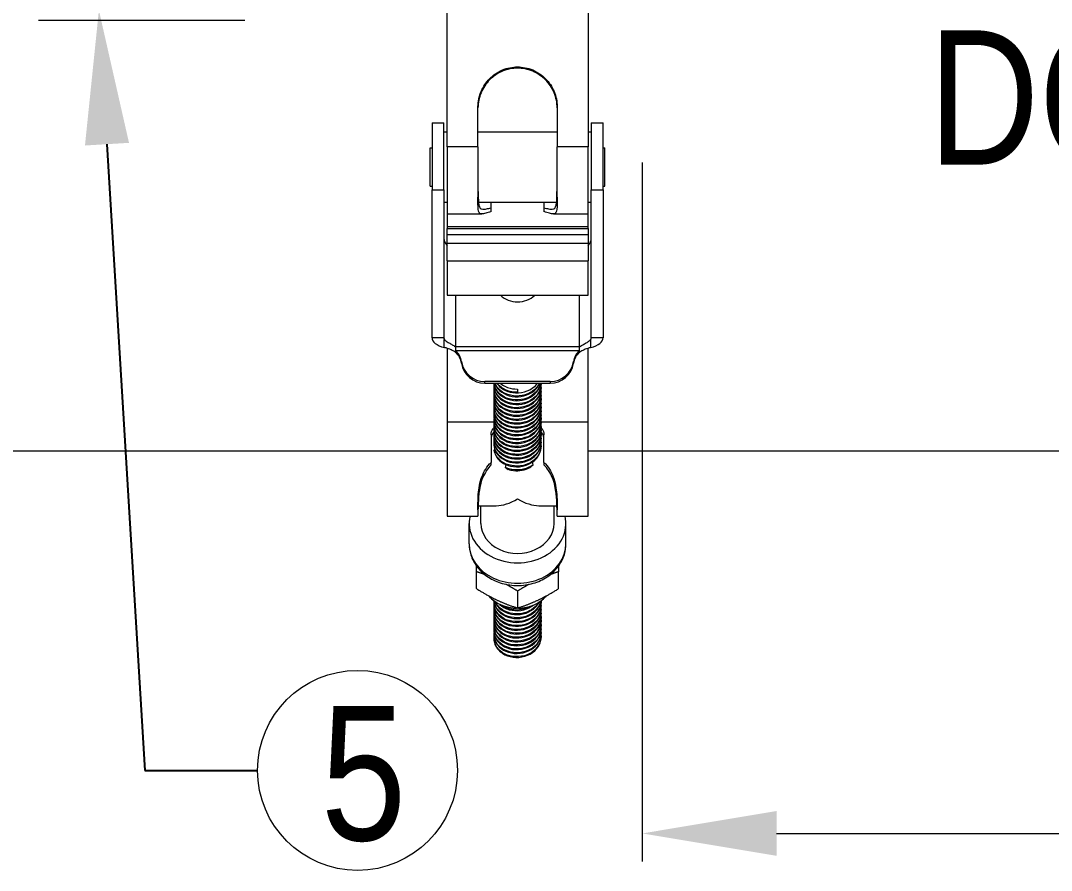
# Model space of a CAD drawing. Extents: x 0 to 216, y -4 to 280.
# Drawn here: x 65.33 to 83.61, y 125.72 to 140.78 of the extents above; entities that cross this region are included whole.
import ezdxf
from ezdxf import colors
from ezdxf.entities.mleader import LeaderData, LeaderLine
from ezdxf.math import Vec2, Vec3

# ---------------------------------------------------------------- set-up
doc = ezdxf.new("R2010")
doc.units = 0
doc.header["$LTSCALE"] = 10
doc.header["$MEASUREMENT"] = 0
for name, color, linetype, lineweight in [('CADdetails-1-ANNO', 41, 'CONTINUOUS', 5), ('CADdetails-3-FINE', 11, 'CONTINUOUS', 5), ('CADdetails-5-MEDIUM', 4, 'CONTINUOUS', 18)]:
    doc.layers.add(name, color=color, linetype=linetype, lineweight=lineweight)
doc.styles.add('CADdetails-DIMENSIONS', font='ARIALN.TTF', dxfattribs={"height": 2.38})
doc.styles.add('CADdetails-NOTES', font='ARIALN.TTF', dxfattribs={"height": 2.38})

msp = doc.modelspace()

# ---------------------------------------------------------------- linework, layer by layer
at = {"layer": 'CADdetails-1-ANNO'}
for p, q in [((76.356, 138.27), (76.356, 125.875)), ((78.736, 126.375), (90.144, 126.375))]:
    msp.add_line(p, q, dxfattribs=at)
msp.add_circle((71.305, 127.493), 1.773, dxfattribs=at)
msp.add_solid([(78.736, 126.772), (78.736, 125.978), (76.356, 126.375)], dxfattribs=at)
at = {"layer": 'CADdetails-3-FINE'}
for p, q in [((72.893, 138.548), (72.893, 141.115)), ((75.393, 141.115), (75.393, 138.548)), ((69.307, 140.784), (65.645, 140.784)), ((73.441, 138.548), (73.441, 139.262)), ((74.844, 139.262), (74.844, 138.548)), ((72.626, 138.97), (72.626, 137.787)), ((72.626, 138.97), (72.834, 138.97)), ((72.834, 137.787), (72.834, 138.97)), ((75.451, 138.97), (75.451, 137.787)), ((75.451, 138.97), (75.659, 138.97)), ((75.659, 137.787), (75.659, 138.97)), ((72.834, 138.815), (72.893, 138.815)), ((73.441, 138.815), (74.844, 138.815)), ((75.393, 138.815), (75.451, 138.815)), ((72.593, 137.85), (72.593, 138.53)), ((72.593, 138.53), (72.626, 138.53)), ((73.441, 138.548), (72.893, 138.548)), ((72.893, 138.548), (72.893, 137.357)), ((73.441, 138.548), (73.441, 137.654)), ((75.393, 138.548), (74.844, 138.548)), ((74.844, 137.654), (74.844, 138.548)), ((75.393, 137.357), (75.393, 138.548)), ((75.659, 138.53), (75.693, 138.53)), ((75.693, 137.85), (75.693, 138.53)), ((72.593, 137.85), (72.626, 137.85)), ((75.659, 137.85), (75.693, 137.85)), ((72.626, 137.787), (72.834, 137.787)), ((72.626, 135.162), (72.626, 137.787)), ((72.834, 137.787), (72.834, 135.162)), ((73.441, 137.754), (73.446, 137.754)), ((74.839, 137.754), (74.844, 137.754)), ((75.451, 137.787), (75.659, 137.787)), ((75.451, 135.162), (75.451, 137.787)), ((75.659, 137.787), (75.659, 135.162)), ((72.834, 137.565), (72.893, 137.565)), ((73.45, 137.565), (74.835, 137.565)), ((73.674, 137.467), (73.674, 137.565)), ((74.611, 137.565), (74.611, 137.467)), ((75.393, 137.565), (75.451, 137.565)), ((72.893, 137.357), (72.893, 137.132)), ((72.893, 137.357), (73.507, 137.357)), ((73.674, 137.398), (73.674, 137.467)), ((74.611, 137.467), (74.611, 137.398)), ((74.778, 137.357), (75.393, 137.357)), ((75.393, 137.132), (75.393, 137.357)), ((72.893, 137.132), (72.893, 137.097)), ((72.893, 137.132), (75.393, 137.132)), ((75.393, 137.097), (75.393, 137.132)), ((72.893, 136.993), (72.893, 137.097)), ((72.893, 137.097), (75.393, 137.097)), ((72.893, 136.837), (72.893, 136.993)), ((72.893, 136.993), (75.393, 136.993)), ((75.393, 137.097), (75.393, 136.993)), ((75.393, 136.993), (75.393, 136.837)), ((72.893, 136.527), (72.893, 136.837)), ((72.893, 136.837), (75.393, 136.837)), ((75.393, 136.837), (75.393, 136.527)), ((72.893, 136.527), (72.893, 135.915)), ((72.893, 136.527), (75.393, 136.527)), ((75.393, 135.915), (75.393, 136.527)), ((72.893, 135.915), (75.393, 135.915)), ((73.043, 135.915), (73.043, 135.001)), ((75.243, 135.001), (75.243, 135.915)), ((72.834, 135.162), (72.626, 135.162)), ((72.844, 134.989), (72.844, 135.132)), ((75.441, 134.989), (75.441, 135.132)), ((75.659, 135.162), (75.451, 135.162)), ((72.893, 134.975), (72.893, 133.669)), ((75.243, 135.001), (73.043, 135.001)), ((73.043, 135.001), (73.043, 134.902)), ((75.241, 134.931), (73.044, 134.931)), ((73.044, 134.931), (73.044, 134.901)), ((75.241, 134.901), (75.241, 134.931)), ((75.243, 134.902), (75.243, 135.001)), ((75.393, 133.669), (75.393, 134.975)), ((73.151, 134.74), (73.151, 134.71)), ((75.134, 134.71), (75.134, 134.74)), ((73.564, 134.356), (73.564, 134.386)), ((74.722, 134.386), (73.564, 134.386)), ((74.722, 134.386), (74.722, 134.356)), ((73.564, 134.356), (74.722, 134.356)), ((73.726, 134.312), (73.726, 134.3)), ((73.726, 134.243), (73.726, 134.231)), ((74.143, 134.253), (74.143, 134.197)), ((74.559, 134.347), (74.559, 134.334)), ((74.559, 134.278), (74.559, 134.265)), ((74.559, 134.209), (74.559, 134.196)), ((73.726, 134.175), (73.726, 134.162)), ((73.726, 134.106), (73.726, 134.093)), ((73.726, 134.037), (73.726, 134.024)), ((74.559, 134.14), (74.559, 134.127)), ((74.559, 134.071), (74.559, 134.058)), ((74.559, 134.002), (74.559, 133.989)), ((73.726, 133.968), (73.726, 133.955)), ((73.726, 133.899), (73.726, 133.886)), ((73.726, 133.83), (73.726, 133.817)), ((74.559, 133.933), (74.559, 133.92)), ((74.559, 133.864), (74.559, 133.851)), ((72.893, 133.669), (72.893, 132.002)), ((72.893, 133.669), (73.726, 133.669)), ((73.726, 133.761), (73.726, 133.748)), ((73.726, 133.692), (73.726, 133.679)), ((74.559, 133.795), (74.559, 133.782)), ((74.559, 133.726), (74.559, 133.714)), ((74.559, 133.669), (75.393, 133.669)), ((74.559, 133.657), (74.559, 133.645)), ((75.393, 132.002), (75.393, 133.669)), ((73.718, 133.485), (73.726, 133.485)), ((73.726, 133.623), (73.726, 133.61)), ((73.726, 133.554), (73.726, 133.541)), ((73.726, 133.485), (73.726, 133.472)), ((74.559, 133.588), (74.559, 133.576)), ((74.559, 133.519), (74.559, 133.507)), ((74.559, 133.485), (74.568, 133.485)), ((74.559, 133.45), (74.559, 133.438)), ((73.674, 133.442), (73.674, 132.953)), ((73.726, 133.416), (73.726, 133.403)), ((73.726, 133.347), (73.726, 133.334)), ((73.726, 133.278), (73.726, 133.265)), ((74.559, 133.382), (74.559, 133.369)), ((74.559, 133.313), (74.559, 133.3)), ((74.611, 132.953), (74.611, 133.442)), ((74.559, 133.244), (74.559, 133.231)), ((73.674, 132.907), (73.674, 132.953)), ((74.611, 132.953), (74.611, 132.907)), ((73.446, 132.185), (73.766, 132.185)), ((73.493, 131.87), (73.493, 132.185)), ((74.519, 132.185), (74.84, 132.185)), ((74.793, 131.87), (74.793, 132.185)), ((72.893, 132.002), (73.441, 132.002)), ((73.441, 132.114), (73.441, 132.002)), ((74.844, 132.002), (74.844, 132.114)), ((74.844, 132.002), (75.393, 132.002)), ((73.284, 131.508), (73.284, 131.87)), ((75.001, 131.508), (75.001, 131.87)), ((73.414, 130.714), (73.414, 131.014)), ((74.871, 130.714), (74.871, 131.014)), ((74.143, 130.671), (74.143, 130.371)), ((73.726, 130.451), (73.726, 130.438)), ((73.726, 130.382), (73.726, 130.369)), ((74.126, 130.366), (74.126, 130.376)), ((74.126, 130.36), (74.126, 130.366)), ((74.159, 130.376), (74.159, 130.366)), ((74.159, 130.366), (74.159, 130.36)), ((74.559, 130.485), (74.559, 130.473)), ((74.559, 130.416), (74.559, 130.404)), ((74.559, 130.347), (74.559, 130.335)), ((73.726, 130.313), (73.726, 130.3)), ((73.726, 130.244), (73.726, 130.231)), ((73.726, 130.175), (73.726, 130.162)), ((74.559, 130.278), (74.559, 130.266)), ((74.559, 130.21), (74.559, 130.197)), ((73.726, 130.106), (73.726, 130.093)), ((73.726, 130.037), (73.726, 130.024)), ((74.559, 130.141), (74.559, 130.128)), ((74.559, 130.072), (74.559, 130.059)), ((74.559, 130.003), (74.559, 129.99)), ((73.726, 129.968), (73.726, 129.955)), ((73.726, 129.899), (73.726, 129.886)), ((73.726, 129.83), (73.726, 129.826)), ((74.559, 129.934), (74.559, 129.921)), ((74.559, 129.865), (74.559, 129.852))]:
    msp.add_line(p, q, dxfattribs=at)
for centre, major_axis, ratio, start_param, end_param in [((74.143, 137.653), (0, -0.827), 0.848049, 4.590081, 4.711315), ((74.143, 137.653), (0, -0.827), 0.848049, 1.57187, 1.693104), ((74.143, 137.654), (0.702, 0), 0.451237, 3.141593, 3.142667), ((74.143, 137.654), (0.702, 0), 0.451237, 6.282111, 6.283185), ((73.043, 136.93), (-0.208, 0), 0.905755, 0, 0.766994), ((75.243, 136.93), (-0.208, 0), 0.905755, 2.374599, 3.141593), ((74.143, 136.168), (-0.417, 0), 0.888542, 0.75292, 2.388672), ((73.043, 135.162), (-0.417, 0), 0.47219, 0, 1.074696), ((73.043, 135.162), (-0.208, 0), 0.47219, 0, 0.311092), ((75.243, 135.162), (0.208, 0), 0.47219, 5.972094, 6.283185), ((75.243, 135.162), (0.417, 0), 0.47219, 5.20849, 6.283185), ((72.844, 134.696), (0.31, 0), 0.989835, 0.142686, 0.870732), ((75.441, 134.696), (-0.31, 0), 0.989835, 5.412454, 6.1405), ((72.844, 134.666), (0.31, 0), 0.989835, 0.142686, 0.870732), ((73.564, 134.798), (-0.417, 0), 0.989835, 0.142686, 1.570796), ((74.722, 134.798), (0.417, 0), 0.989835, 4.712389, 6.1405), ((75.441, 134.666), (-0.31, 0), 0.989835, 5.412454, 6.1405), ((73.564, 134.769), (-0.417, 0), 0.989835, 0.142686, 1.570796), ((74.722, 134.769), (0.417, 0), 0.989835, 4.712389, 6.1405), ((74.143, 132.835), (-0.578, -0.578), 0.516176, 0.476505, 1.094292), ((74.143, 132.835), (0.578, -0.578), 0.516176, 5.188894, 5.806681), ((74.143, 131.87), (-0.858, 0), 0.815162, 6.093311, 9.614652), ((74.143, 132.114), (-0.702, 0), 0.515922, 6.160877, 6.282111), ((74.143, 132.114), (-0.702, 0), 0.515922, 3.142667, 3.263901), ((74.143, 131.87), (-0.65, 0), 0.815162, 0, 3.141593), ((74.143, 131.508), (-0.858, 0), 0.815162, 0, 3.141593), ((74.143, 130.864), (-0.611, 0), 0.815162, 0.600049, 1.543495), ((74.143, 130.864), (-0.611, 0), 0.815162, 1.598098, 2.541544), ((74.143, 129.826), (-0.417, 0), 0.815162, 0, 0.741416)]:
    msp.add_ellipse(centre, major_axis=major_axis, ratio=ratio, start_param=start_param, end_param=end_param, dxfattribs=at)
for points, knots in [([(73.441, 139.262), (73.441, 139.348), (73.459, 139.441), (73.531, 139.612), (73.585, 139.691), (73.709, 139.817), (73.788, 139.872), (73.96, 139.945), (74.054, 139.963), (74.143, 139.963), (74.231, 139.963), (74.325, 139.945), (74.498, 139.872), (74.577, 139.817), (74.701, 139.691), (74.755, 139.612), (74.827, 139.441), (74.844, 139.348), (74.844, 139.262)], [2.42315, 2.42315, 2.42315, 2.42315, 2.625662, 2.625662, 2.828174, 2.828174, 3.030199, 3.030199, 3.232224, 3.232224, 3.232224, 3.434249, 3.434249, 3.636273, 3.636273, 3.838785, 3.838785, 4.041298, 4.041298, 4.041298, 4.041298]), ([(74.844, 139.24), (74.844, 139.326), (74.827, 139.419), (74.755, 139.591), (74.701, 139.67), (74.577, 139.795), (74.498, 139.85), (74.325, 139.923), (74.231, 139.941), (74.143, 139.941), (74.054, 139.941), (73.96, 139.923), (73.788, 139.85), (73.709, 139.795), (73.585, 139.67), (73.531, 139.591), (73.459, 139.419), (73.441, 139.326), (73.441, 139.24)], [-0.808914, -0.808914, -0.808914, -0.808914, -0.606453, -0.606453, -0.403991, -0.403991, -0.201996, -0.201996, 0, 0, 0, 0.201996, 0.201996, 0.403991, 0.403991, 0.606453, 0.606453, 0.808914, 0.808914, 0.808914, 0.808914]), ([(73.446, 137.754), (73.446, 137.738), (73.446, 137.723), (73.446, 137.628), (73.448, 137.559), (73.467, 137.466), (73.487, 137.443), (73.543, 137.439), (73.565, 137.441), (73.616, 137.452), (73.645, 137.459), (73.674, 137.467)], [-2.1409178, -2.1409178, -2.1409178, -2.1409178, -2.096854, -2.096854, -1.8598421, -1.8598421, -1.6228302, -1.6228302, -1.5211002, -1.5211002, -1.4270191, -1.4270191, -1.4270191, -1.4270191]), ([(74.611, 137.467), (74.641, 137.459), (74.67, 137.452), (74.721, 137.441), (74.743, 137.439), (74.799, 137.443), (74.818, 137.466), (74.838, 137.559), (74.84, 137.628), (74.84, 137.708), (74.84, 137.723), (74.839, 137.738), (74.839, 137.754)], [-0.669835, -0.669835, -0.669835, -0.669835, -0.5757538, -0.5757538, -0.4740238, -0.4740238, -0.2370119, -0.2370119, 0, 0, 0, 0.0440638, 0.0440638, 0.0440638, 0.0440638]), ([(73.674, 137.398), (73.665, 137.395), (73.656, 137.392), (73.615, 137.38), (73.584, 137.37), (73.533, 137.358), (73.513, 137.356), (73.464, 137.36), (73.45, 137.387), (73.44, 137.49), (73.441, 137.567), (73.441, 137.654)], [-0.7702049, -0.7702049, -0.7702049, -0.7702049, -0.7400241, -0.7400241, -0.6310633, -0.6310633, -0.5221024, -0.5221024, -0.2610512, -0.2610512, 0, 0, 0, 0]), ([(74.844, 137.654), (74.844, 137.567), (74.846, 137.49), (74.835, 137.387), (74.822, 137.36), (74.772, 137.356), (74.753, 137.358), (74.702, 137.37), (74.671, 137.38), (74.63, 137.392), (74.621, 137.395), (74.611, 137.398)], [-2.2971873, -2.2971873, -2.2971873, -2.2971873, -2.0361361, -2.0361361, -1.7750849, -1.7750849, -1.6661241, -1.6661241, -1.5571632, -1.5571632, -1.5269824, -1.5269824, -1.5269824, -1.5269824]), ([(72.844, 135.132), (72.846, 135.129), (72.848, 135.127), (72.862, 135.112), (72.878, 135.1), (72.913, 135.078), (72.936, 135.066), (72.973, 135.045), (72.992, 135.034), (73.022, 135.015), (73.033, 135.008), (73.043, 135.001)], [0.0476599, 0.0476599, 0.0476599, 0.0476599, 0.0607163, 0.0607163, 0.1214326, 0.1214326, 0.1745307, 0.1745307, 0.2205418, 0.2205418, 0.2492955, 0.2492955, 0.2492955, 0.2492955]), ([(75.243, 135.001), (75.253, 135.008), (75.264, 135.015), (75.293, 135.034), (75.313, 135.045), (75.35, 135.066), (75.372, 135.078), (75.408, 135.1), (75.424, 135.112), (75.437, 135.127), (75.439, 135.129), (75.441, 135.132)], [0.6533186, 0.6533186, 0.6533186, 0.6533186, 0.6820722, 0.6820722, 0.7280834, 0.7280834, 0.7811815, 0.7811815, 0.8418978, 0.8418978, 0.8549542, 0.8549542, 0.8549542, 0.8549542]), ([(73.043, 134.902), (73.042, 134.903), (73.041, 134.903), (73.017, 134.921), (72.99, 134.936), (72.936, 134.961), (72.905, 134.972), (72.865, 134.984), (72.855, 134.987), (72.844, 134.989)], [0.8994188, 0.8994188, 0.8994188, 0.8994188, 0.9015401, 0.9015401, 0.9671188, 0.9671188, 1.0365069, 1.0365069, 1.0613223, 1.0613223, 1.0613223, 1.0613223]), ([(75.441, 134.989), (75.431, 134.987), (75.421, 134.984), (75.38, 134.972), (75.35, 134.961), (75.296, 134.936), (75.269, 134.921), (75.244, 134.903), (75.244, 134.903), (75.243, 134.902)], [0.3430627, 0.3430627, 0.3430627, 0.3430627, 0.3678781, 0.3678781, 0.4372662, 0.4372662, 0.502845, 0.502845, 0.5049663, 0.5049663, 0.5049663, 0.5049663]), ([(74.557, 134.237), (74.564, 134.165), (74.544, 134.091), (74.5, 134.028), (74.428, 133.926), (74.291, 133.858), (74.15, 133.852), (74.01, 133.847), (73.87, 133.903), (73.794, 133.996), (73.743, 134.056), (73.721, 134.13), (73.729, 134.203)], [-410.058013, -410.058013, -410.058013, -410.058013, -409.436436, -409.436436, -409.436436, -408.424815, -408.424815, -408.424815, -407.413273, -407.413273, -407.413273, -406.750704, -406.750704, -406.750704, -406.750704]), ([(74.558, 134.306), (74.566, 134.209), (74.526, 134.109), (74.447, 134.037), (74.351, 133.95), (74.2, 133.907), (74.062, 133.925), (73.924, 133.944), (73.804, 134.023), (73.754, 134.126), (73.731, 134.172), (73.723, 134.222), (73.729, 134.271)], [-416.341198, -416.341198, -416.341198, -416.341198, -415.507838, -415.507838, -415.507838, -414.495737, -414.495737, -414.495737, -413.483717, -413.483717, -413.483717, -413.033889, -413.033889, -413.033889, -413.033889]), ([(74.559, 134.356), (74.563, 134.241), (74.494, 134.125), (74.381, 134.058), (74.266, 133.988), (74.108, 133.972), (73.979, 134.013), (73.85, 134.054), (73.753, 134.152), (73.731, 134.262), (73.726, 134.288), (73.725, 134.314), (73.728, 134.34)], [-422.570809, -422.570809, -422.570809, -422.570809, -421.582144, -421.582144, -421.582144, -420.569556, -420.569556, -420.569556, -419.55705, -419.55705, -419.55705, -419.317074, -419.317074, -419.317074, -419.317074]), ([(73.726, 134.3), (73.726, 134.191), (73.8, 134.084), (73.915, 134.026), (74.033, 133.967), (74.191, 133.962), (74.319, 134.014), (74.446, 134.066), (74.539, 134.173), (74.556, 134.291), (74.558, 134.305), (74.559, 134.32), (74.559, 134.334)], [413.119434, 413.119434, 413.119434, 413.119434, 414.113111, 414.113111, 414.113111, 415.125727, 415.125727, 415.125727, 416.137059, 416.137059, 416.137059, 416.261027, 416.261027, 416.261027, 416.261027]), ([(73.726, 134.231), (73.726, 134.215), (73.728, 134.199), (73.731, 134.183), (73.751, 134.072), (73.849, 133.972), (73.981, 133.931), (74.111, 133.889), (74.27, 133.908), (74.386, 133.979), (74.493, 134.045), (74.559, 134.154), (74.559, 134.265)], [406.836249, 406.836249, 406.836249, 406.836249, 406.980875, 406.980875, 406.980875, 408.007191, 408.007191, 408.007191, 409.02874, 409.02874, 409.02874, 409.977841, 409.977841, 409.977841, 409.977841]), ([(73.727, 134.356), (73.732, 134.277), (73.773, 134.198), (73.843, 134.141), (73.94, 134.063), (74.09, 134.029), (74.227, 134.055), (74.364, 134.082), (74.483, 134.168), (74.532, 134.278), (74.544, 134.304), (74.551, 134.33), (74.555, 134.356)], [419.440233, 419.440233, 419.440233, 419.440233, 420.170665, 420.170665, 420.170665, 421.176409, 421.176409, 421.176409, 422.181199, 422.181199, 422.181199, 422.41024, 422.41024, 422.41024, 422.41024]), ([(73.727, 134.162), (73.727, 134.118), (73.737, 134.074), (73.759, 134.034), (73.813, 133.933), (73.936, 133.857), (74.074, 133.842), (74.212, 133.827), (74.36, 133.873), (74.453, 133.961), (74.521, 134.026), (74.558, 134.111), (74.559, 134.196)], [400.553063, 400.553063, 400.553063, 400.553063, 400.952962, 400.952962, 400.952962, 401.958495, 401.958495, 401.958495, 402.963551, 402.963551, 402.963551, 403.694656, 403.694656, 403.694656, 403.694656]), ([(74.553, 134.356), (74.53, 134.241), (74.434, 134.138), (74.306, 134.091), (74.177, 134.042), (74.019, 134.052), (73.904, 134.114), (73.803, 134.168), (73.738, 134.26), (73.728, 134.356)], [-428.65652, -428.65652, -428.65652, -428.65652, -427.659403, -427.659403, -427.659403, -426.646319, -426.646319, -426.646319, -425.762412, -425.762412, -425.762412, -425.762412]), ([(73.74, 134.356), (73.751, 134.322), (73.769, 134.288), (73.794, 134.259), (73.871, 134.166), (74.011, 134.109), (74.151, 134.115), (74.292, 134.122), (74.429, 134.19), (74.501, 134.292), (74.515, 134.312), (74.527, 134.334), (74.536, 134.356)], [425.935895, 425.935895, 425.935895, 425.935895, 426.262904, 426.262904, 426.262904, 427.277401, 427.277401, 427.277401, 428.289226, 428.289226, 428.289226, 428.491038, 428.491038, 428.491038, 428.491038]), ([(74.531, 134.356), (74.48, 134.248), (74.361, 134.163), (74.226, 134.137), (74.088, 134.11), (73.937, 134.146), (73.84, 134.225), (73.795, 134.262), (73.763, 134.308), (73.745, 134.356)], [-434.735375, -434.735375, -434.735375, -434.735375, -433.739662, -433.739662, -433.739662, -432.726075, -432.726075, -432.726075, -432.259526, -432.259526, -432.259526, -432.259526]), ([(73.773, 134.356), (73.83, 134.271), (73.937, 134.206), (74.057, 134.189), (74.195, 134.169), (74.346, 134.211), (74.444, 134.297), (74.464, 134.315), (74.482, 134.335), (74.497, 134.356)], [432.444505, 432.444505, 432.444505, 432.444505, 433.333003, 433.333003, 433.333003, 434.345945, 434.345945, 434.345945, 434.556641, 434.556641, 434.556641, 434.556641]), ([(74.143, 134.197), (74.002, 134.193), (73.864, 134.252), (73.789, 134.346), (73.786, 134.349), (73.784, 134.353), (73.781, 134.356)], [-439.822972, -439.822972, -439.822972, -439.822972, -438.808873, -438.808873, -438.808873, -438.772201, -438.772201, -438.772201, -438.772201]), ([(73.834, 134.357), (73.871, 134.324), (73.917, 134.298), (73.967, 134.28), (74.022, 134.261), (74.082, 134.251), (74.143, 134.253)], [438.9852243, 438.9852243, 438.9852243, 438.9852243, 439.3885531, 439.3885531, 439.3885531, 439.8229715, 439.8229715, 439.8229715, 439.8229715]), ([(74.557, 134.168), (74.562, 134.121), (74.556, 134.073), (74.537, 134.027), (74.492, 133.915), (74.376, 133.825), (74.239, 133.795), (74.102, 133.765), (73.95, 133.796), (73.85, 133.872), (73.763, 133.939), (73.718, 134.038), (73.728, 134.134)], [-403.774828, -403.774828, -403.774828, -403.774828, -403.367892, -403.367892, -403.367892, -402.356742, -402.356742, -402.356742, -401.34567, -401.34567, -401.34567, -400.467518, -400.467518, -400.467518, -400.467518]), ([(74.558, 134.03), (74.569, 133.916), (74.509, 133.799), (74.402, 133.726), (74.292, 133.652), (74.137, 133.627), (74.004, 133.661), (73.872, 133.695), (73.767, 133.787), (73.736, 133.895), (73.727, 133.928), (73.725, 133.962), (73.728, 133.996)], [-391.208457, -391.208457, -391.208457, -391.208457, -390.228953, -390.228953, -390.228953, -389.218798, -389.218798, -389.218798, -388.208718, -388.208718, -388.208718, -387.901148, -387.901148, -387.901148, -387.901148]), ([(74.558, 134.099), (74.56, 134.077), (74.56, 134.055), (74.557, 134.033), (74.542, 133.915), (74.451, 133.807), (74.324, 133.753), (74.198, 133.7), (74.041, 133.703), (73.922, 133.76), (73.803, 133.817), (73.726, 133.926), (73.726, 134.036), (73.726, 134.046), (73.727, 134.055), (73.728, 134.065)], [-397.491643, -397.491643, -397.491643, -397.491643, -397.302157, -397.302157, -397.302157, -396.291471, -396.291471, -396.291471, -395.280861, -395.280861, -395.280861, -394.270328, -394.270328, -394.270328, -394.184333, -394.184333, -394.184333, -394.184333]), ([(73.726, 134.024), (73.727, 133.93), (73.78, 133.837), (73.87, 133.776), (73.977, 133.705), (74.131, 133.682), (74.266, 133.72), (74.4, 133.757), (74.509, 133.854), (74.546, 133.968), (74.555, 133.998), (74.559, 134.028), (74.559, 134.058)], [387.986693, 387.986693, 387.986693, 387.986693, 388.844332, 388.844332, 388.844332, 389.856663, 389.856663, 389.856663, 390.868353, 390.868353, 390.868353, 391.128285, 391.128285, 391.128285, 391.128285]), ([(73.727, 134.093), (73.728, 134.023), (73.755, 133.953), (73.808, 133.897), (73.892, 133.809), (74.035, 133.76), (74.175, 133.772), (74.314, 133.785), (74.446, 133.859), (74.511, 133.963), (74.543, 134.014), (74.558, 134.071), (74.558, 134.127)], [394.269878, 394.269878, 394.269878, 394.269878, 394.908963, 394.908963, 394.908963, 395.917649, 395.917649, 395.917649, 396.925775, 396.925775, 396.925775, 397.411471, 397.411471, 397.411471, 397.411471]), ([(74.557, 133.823), (74.561, 133.788), (74.559, 133.753), (74.549, 133.718), (74.519, 133.603), (74.414, 133.503), (74.282, 133.462), (74.15, 133.42), (73.995, 133.437), (73.885, 133.504), (73.777, 133.57), (73.716, 133.681), (73.728, 133.789)], [-372.358901, -372.358901, -372.358901, -372.358901, -372.057455, -372.057455, -372.057455, -371.048617, -371.048617, -371.048617, -370.039849, -370.039849, -370.039849, -369.051592, -369.051592, -369.051592, -369.051592]), ([(74.557, 133.892), (74.563, 133.831), (74.55, 133.768), (74.518, 133.712), (74.457, 133.605), (74.329, 133.527), (74.189, 133.511), (74.05, 133.494), (73.904, 133.54), (73.817, 133.625), (73.751, 133.69), (73.72, 133.775), (73.728, 133.858)], [-378.642087, -378.642087, -378.642087, -378.642087, -378.111992, -378.111992, -378.111992, -377.102722, -377.102722, -377.102722, -376.093525, -376.093525, -376.093525, -375.334777, -375.334777, -375.334777, -375.334777]), ([(74.558, 133.961), (74.565, 133.873), (74.534, 133.783), (74.468, 133.713), (74.38, 133.62), (74.234, 133.568), (74.095, 133.577), (73.956, 133.587), (73.828, 133.658), (73.767, 133.757), (73.735, 133.809), (73.723, 133.869), (73.729, 133.927)], [-384.925272, -384.925272, -384.925272, -384.925272, -384.169143, -384.169143, -384.169143, -383.159434, -383.159434, -383.159434, -382.149799, -382.149799, -382.149799, -381.617963, -381.617963, -381.617963, -381.617963]), ([(73.726, 133.955), (73.726, 133.951), (73.726, 133.947), (73.726, 133.943), (73.731, 133.832), (73.814, 133.725), (73.936, 133.671), (74.059, 133.618), (74.218, 133.62), (74.342, 133.679), (74.466, 133.738), (74.551, 133.851), (74.559, 133.969), (74.559, 133.976), (74.559, 133.983), (74.559, 133.989)], [381.703507, 381.703507, 381.703507, 381.703507, 381.738804, 381.738804, 381.738804, 382.756039, 382.756039, 382.756039, 383.77253, 383.77253, 383.77253, 384.788291, 384.788291, 384.788291, 384.8451, 384.8451, 384.8451, 384.8451]), ([(73.727, 133.886), (73.726, 133.864), (73.729, 133.842), (73.734, 133.821), (73.762, 133.711), (73.867, 133.616), (74, 133.58), (74.133, 133.544), (74.291, 133.569), (74.402, 133.644), (74.5, 133.711), (74.558, 133.815), (74.559, 133.92)], [375.420322, 375.420322, 375.420322, 375.420322, 375.618917, 375.618917, 375.618917, 376.640936, 376.640936, 376.640936, 377.66212, 377.66212, 377.66212, 378.561915, 378.561915, 378.561915, 378.561915]), ([(73.727, 133.817), (73.727, 133.777), (73.735, 133.738), (73.753, 133.701), (73.802, 133.598), (73.921, 133.519), (74.058, 133.499), (74.194, 133.48), (74.344, 133.521), (74.441, 133.606), (74.516, 133.671), (74.558, 133.761), (74.559, 133.852)], [369.137137, 369.137137, 369.137137, 369.137137, 369.498059, 369.498059, 369.498059, 370.501893, 370.501893, 370.501893, 371.505511, 371.505511, 371.505511, 372.278729, 372.278729, 372.278729, 372.278729]), ([(74.558, 133.685), (74.566, 133.587), (74.525, 133.486), (74.444, 133.414), (74.347, 133.328), (74.197, 133.286), (74.059, 133.305), (73.922, 133.324), (73.803, 133.404), (73.753, 133.507), (73.731, 133.552), (73.723, 133.602), (73.729, 133.651)], [-359.792531, -359.792531, -359.792531, -359.792531, -358.948036, -358.948036, -358.948036, -357.940105, -357.940105, -357.940105, -356.932242, -356.932242, -356.932242, -356.485221, -356.485221, -356.485221, -356.485221]), ([(74.558, 133.754), (74.559, 133.746), (74.559, 133.738), (74.559, 133.73), (74.561, 133.612), (74.486, 133.495), (74.368, 133.43), (74.251, 133.364), (74.094, 133.352), (73.967, 133.396), (73.84, 133.441), (73.747, 133.541), (73.729, 133.65), (73.726, 133.673), (73.725, 133.697), (73.728, 133.72)], [-366.075716, -366.075716, -366.075716, -366.075716, -366.005485, -366.005485, -366.005485, -364.99707, -364.99707, -364.99707, -363.988724, -363.988724, -363.988724, -362.980448, -362.980448, -362.980448, -362.768407, -362.768407, -362.768407, -362.768407]), ([(73.726, 133.679), (73.727, 133.585), (73.781, 133.491), (73.872, 133.43), (73.978, 133.36), (74.132, 133.338), (74.266, 133.375), (74.399, 133.412), (74.508, 133.508), (74.545, 133.622), (74.555, 133.652), (74.559, 133.682), (74.559, 133.713)], [356.570766, 356.570766, 356.570766, 356.570766, 357.433959, 357.433959, 357.433959, 358.440649, 358.440649, 358.440649, 359.447082, 359.447082, 359.447082, 359.712359, 359.712359, 359.712359, 359.712359]), ([(73.726, 133.61), (73.726, 133.6), (73.727, 133.59), (73.728, 133.58), (73.741, 133.47), (73.829, 133.367), (73.954, 133.319), (74.079, 133.271), (74.236, 133.279), (74.356, 133.342), (74.477, 133.404), (74.556, 133.518), (74.559, 133.636), (74.559, 133.639), (74.559, 133.642), (74.559, 133.645)], [350.287581, 350.287581, 350.287581, 350.287581, 350.379672, 350.379672, 350.379672, 351.38825, 351.38825, 351.38825, 352.396548, 352.396548, 352.396548, 353.40457, 353.40457, 353.40457, 353.429174, 353.429174, 353.429174, 353.429174]), ([(73.727, 133.748), (73.728, 133.681), (73.753, 133.613), (73.803, 133.558), (73.884, 133.469), (74.025, 133.417), (74.164, 133.427), (74.303, 133.436), (74.437, 133.507), (74.505, 133.61), (74.541, 133.662), (74.558, 133.722), (74.558, 133.782)], [362.853951, 362.853951, 362.853951, 362.853951, 363.470321, 363.470321, 363.470321, 364.475524, 364.475524, 364.475524, 365.48049, 365.48049, 365.48049, 365.995544, 365.995544, 365.995544, 365.995544]), ([(73.674, 133.442), (73.674, 133.482), (73.685, 133.52), (73.714, 133.557), (73.72, 133.563), (73.727, 133.569)], [0.6224465, 0.6224465, 0.6224465, 0.6224465, 0.7577351, 0.7577351, 0.7890202, 0.7890202, 0.7890202, 0.7890202]), ([(73.726, 133.493), (73.72, 133.487), (73.714, 133.481), (73.685, 133.443), (73.674, 133.404), (73.674, 133.362)], [1.6215364, 1.6215364, 1.6215364, 1.6215364, 1.6530837, 1.6530837, 1.7885935, 1.7885935, 1.7885935, 1.7885935]), ([(74.557, 133.547), (74.562, 133.504), (74.557, 133.461), (74.542, 133.42), (74.502, 133.307), (74.391, 133.213), (74.256, 133.178), (74.121, 133.144), (73.968, 133.169), (73.864, 133.242), (73.769, 133.308), (73.717, 133.412), (73.728, 133.513)], [-347.22616, -347.22616, -347.22616, -347.22616, -346.857324, -346.857324, -346.857324, -345.850198, -345.850198, -345.850198, -344.843139, -344.843139, -344.843139, -343.918851, -343.918851, -343.918851, -343.918851]), ([(74.557, 133.616), (74.564, 133.546), (74.545, 133.473), (74.503, 133.412), (74.432, 133.309), (74.297, 133.24), (74.158, 133.232), (74.018, 133.224), (73.878, 133.278), (73.799, 133.369), (73.745, 133.431), (73.721, 133.507), (73.729, 133.582)], [-353.509345, -353.509345, -353.509345, -353.509345, -352.901469, -352.901469, -352.901469, -351.893945, -351.893945, -351.893945, -350.886487, -350.886487, -350.886487, -350.202036, -350.202036, -350.202036, -350.202036]), ([(74.558, 133.479), (74.559, 133.464), (74.56, 133.449), (74.559, 133.434), (74.552, 133.316), (74.47, 133.204), (74.349, 133.144), (74.227, 133.084), (74.07, 133.078), (73.947, 133.128), (73.823, 133.178), (73.738, 133.282), (73.727, 133.392), (73.726, 133.409), (73.726, 133.427), (73.728, 133.444)], [-340.942975, -340.942975, -340.942975, -340.942975, -340.815554, -340.815554, -340.815554, -339.80882, -339.80882, -339.80882, -338.80215, -338.80215, -338.80215, -337.795545, -337.795545, -337.795545, -337.635665, -337.635665, -337.635665, -337.635665]), ([(73.727, 133.541), (73.727, 133.506), (73.733, 133.472), (73.747, 133.439), (73.791, 133.334), (73.906, 133.25), (74.043, 133.226), (74.179, 133.202), (74.331, 133.239), (74.432, 133.322), (74.512, 133.388), (74.558, 133.482), (74.559, 133.576)], [344.004396, 344.004396, 344.004396, 344.004396, 344.322132, 344.322132, 344.322132, 345.332462, 345.332462, 345.332462, 346.342492, 346.342492, 346.342492, 347.145988, 347.145988, 347.145988, 347.145988]), ([(73.727, 133.472), (73.727, 133.414), (73.746, 133.356), (73.784, 133.306), (73.855, 133.211), (73.991, 133.149), (74.132, 133.15), (74.272, 133.15), (74.413, 133.213), (74.49, 133.313), (74.535, 133.37), (74.558, 133.438), (74.558, 133.507)], [337.72121, 337.72121, 337.72121, 337.72121, 338.253642, 338.253642, 338.253642, 339.26585, 339.26585, 339.26585, 340.277736, 340.277736, 340.277736, 340.862803, 340.862803, 340.862803, 340.862803]), ([(74.559, 133.569), (74.566, 133.563), (74.572, 133.557), (74.6, 133.52), (74.611, 133.482), (74.611, 133.442)], [1.5426738, 1.5426738, 1.5426738, 1.5426738, 1.5733305, 1.5733305, 1.708619, 1.708619, 1.708619, 1.708619]), ([(74.611, 133.362), (74.611, 133.404), (74.6, 133.444), (74.571, 133.481), (74.566, 133.488), (74.559, 133.494)], [0.6997346, 0.6997346, 0.6997346, 0.6997346, 0.8370047, 0.8370047, 0.8671719, 0.8671719, 0.8671719, 0.8671719]), ([(74.557, 133.341), (74.564, 133.266), (74.543, 133.189), (74.495, 133.125), (74.42, 133.025), (74.283, 132.96), (74.143, 132.956), (74.004, 132.952), (73.866, 133.01), (73.791, 133.102), (73.743, 133.162), (73.721, 133.235), (73.729, 133.306)], [-328.376604, -328.376604, -328.376604, -328.376604, -327.732984, -327.732984, -327.732984, -326.727072, -326.727072, -326.727072, -325.721223, -325.721223, -325.721223, -325.069295, -325.069295, -325.069295, -325.069295]), ([(74.558, 133.41), (74.567, 133.306), (74.52, 133.199), (74.43, 133.127), (74.329, 133.044), (74.177, 133.008), (74.042, 133.032), (73.906, 133.056), (73.791, 133.139), (73.747, 133.244), (73.73, 133.286), (73.724, 133.331), (73.729, 133.375)], [-334.659789, -334.659789, -334.659789, -334.659789, -333.769763, -333.769763, -333.769763, -332.763477, -332.763477, -332.763477, -331.757253, -331.757253, -331.757253, -331.35248, -331.35248, -331.35248, -331.35248]), ([(73.726, 133.334), (73.727, 133.233), (73.79, 133.133), (73.892, 133.073), (74.005, 133.008), (74.163, 132.994), (74.294, 133.039), (74.426, 133.085), (74.527, 133.188), (74.553, 133.305), (74.557, 133.326), (74.559, 133.347), (74.559, 133.369)], [325.15484, 325.15484, 325.15484, 325.15484, 326.080751, 326.080751, 326.080751, 327.0971, 327.0971, 327.0971, 328.113084, 328.113084, 328.113084, 328.296432, 328.296432, 328.296432, 328.296432]), ([(73.726, 133.265), (73.726, 133.256), (73.727, 133.247), (73.728, 133.238), (73.74, 133.126), (73.829, 133.023), (73.955, 132.974), (74.081, 132.926), (74.24, 132.935), (74.361, 132.999), (74.481, 133.063), (74.559, 133.18), (74.559, 133.299), (74.559, 133.299), (74.559, 133.3), (74.559, 133.3)], [318.871654, 318.871654, 318.871654, 318.871654, 318.955772, 318.955772, 318.955772, 319.974781, 319.974781, 319.974781, 320.993399, 320.993399, 320.993399, 322.01163, 322.01163, 322.01163, 322.013247, 322.013247, 322.013247, 322.013247]), ([(73.727, 133.403), (73.728, 133.323), (73.765, 133.242), (73.834, 133.183), (73.928, 133.102), (74.078, 133.064), (74.217, 133.088), (74.356, 133.112), (74.478, 133.198), (74.53, 133.308), (74.549, 133.349), (74.559, 133.393), (74.559, 133.438)], [331.438025, 331.438025, 331.438025, 331.438025, 332.173441, 332.173441, 332.173441, 333.187654, 333.187654, 333.187654, 334.201523, 334.201523, 334.201523, 334.579618, 334.579618, 334.579618, 334.579618]), ([(74.557, 133.272), (74.562, 133.226), (74.556, 133.179), (74.539, 133.135), (74.496, 133.023), (74.381, 132.932), (74.246, 132.9), (74.111, 132.868), (73.959, 132.896), (73.857, 132.971), (73.788, 133.022), (73.743, 133.093), (73.73, 133.168)], [-322.093419, -322.093419, -322.093419, -322.093419, -321.698437, -321.698437, -321.698437, -320.692893, -320.692893, -320.692893, -319.687409, -319.687409, -319.687409, -318.998443, -318.998443, -318.998443, -318.998443]), ([(73.733, 133.205), (73.733, 133.198), (73.732, 133.191), (73.731, 133.179), (73.73, 133.173), (73.73, 133.168), (73.73, 133.168), (73.73, 133.168)], [-0.03368239, -0.03368239, -0.03368239, -0.03368239, -0.01477729, -0.01477729, -0.00023567, -0.00023567, 0, 0, 0, 0]), ([(73.757, 133.073), (73.804, 132.984), (73.901, 132.913), (74.018, 132.886), (74.153, 132.855), (74.31, 132.886), (74.416, 132.965), (74.506, 133.032), (74.558, 133.131), (74.559, 133.231)], [312.975358, 312.975358, 312.975358, 312.975358, 313.854721, 313.854721, 313.854721, 314.875745, 314.875745, 314.875745, 315.730062, 315.730062, 315.730062, 315.730062]), ([(73.441, 132.114), (73.441, 132.171), (73.44, 132.253), (73.45, 132.447), (73.464, 132.559), (73.513, 132.709), (73.533, 132.757), (73.584, 132.847), (73.615, 132.889), (73.656, 132.934), (73.665, 132.943), (73.674, 132.953)], [0, 0, 0, 0, 0.2610512, 0.2610512, 0.5221024, 0.5221024, 0.6310633, 0.6310633, 0.7400241, 0.7400241, 0.7702049, 0.7702049, 0.7702049, 0.7702049]), ([(73.674, 132.907), (73.645, 132.878), (73.616, 132.844), (73.565, 132.766), (73.543, 132.723), (73.487, 132.589), (73.467, 132.488), (73.448, 132.312), (73.446, 132.238), (73.446, 132.176), (73.446, 132.167), (73.446, 132.159)], [1.4270191, 1.4270191, 1.4270191, 1.4270191, 1.5211002, 1.5211002, 1.6228302, 1.6228302, 1.8598421, 1.8598421, 2.096854, 2.096854, 2.1409178, 2.1409178, 2.1409178, 2.1409178]), ([(73.938, 132.912), (73.938, 132.909), (73.937, 132.906), (73.933, 132.89), (73.928, 132.877), (73.922, 132.863), (73.922, 132.863), (73.922, 132.863)], [-0.03952569, -0.03952569, -0.03952569, -0.03952569, -0.03275502, -0.03275502, -0.00018908, -0.00018908, 0, 0, 0, 0]), ([(74.418, 132.911), (74.395, 132.893), (74.37, 132.878), (74.343, 132.865), (74.221, 132.807), (74.064, 132.803), (73.942, 132.854), (73.935, 132.857), (73.928, 132.86), (73.922, 132.863)], [-314.881365, -314.881365, -314.881365, -314.881365, -314.660893, -314.660893, -314.660893, -313.655768, -313.655768, -313.655768, -313.6006, -313.6006, -313.6006, -313.6006]), ([(74.418, 132.91), (74.415, 132.926), (74.413, 132.941), (74.413, 132.958), (74.412, 132.96), (74.412, 132.962)], [-0.08766855, -0.08766855, -0.08766855, -0.08766855, -0.05219964, -0.05219964, -0.04716898, -0.04716898, -0.04716898, -0.04716898]), ([(74.611, 132.953), (74.621, 132.943), (74.63, 132.934), (74.671, 132.889), (74.702, 132.847), (74.753, 132.757), (74.772, 132.709), (74.822, 132.559), (74.835, 132.447), (74.846, 132.253), (74.844, 132.171), (74.844, 132.114)], [1.5269824, 1.5269824, 1.5269824, 1.5269824, 1.5571632, 1.5571632, 1.6661241, 1.6661241, 1.7750849, 1.7750849, 2.0361361, 2.0361361, 2.2971873, 2.2971873, 2.2971873, 2.2971873]), ([(74.839, 132.159), (74.839, 132.167), (74.84, 132.176), (74.84, 132.186), (74.84, 132.238), (74.838, 132.312), (74.818, 132.488), (74.799, 132.589), (74.743, 132.723), (74.721, 132.766), (74.67, 132.844), (74.641, 132.878), (74.611, 132.907)], [-0.0440638, -0.0440638, -0.0440638, -0.0440638, 0, 0, 0, 0.2370119, 0.2370119, 0.4740238, 0.4740238, 0.5757538, 0.5757538, 0.669835, 0.669835, 0.669835, 0.669835]), ([(73.976, 132.83), (74.007, 132.819), (74.04, 132.812), (74.074, 132.808), (74.172, 132.797), (74.276, 132.817), (74.361, 132.862)], [307.4624428, 307.4624428, 307.4624428, 307.4624428, 307.710247, 307.710247, 307.710247, 308.4273262, 308.4273262, 308.4273262, 308.4273262]), ([(73.284, 131.508), (73.284, 131.432), (73.298, 131.356), (73.351, 131.212), (73.39, 131.144), (73.492, 131.019), (73.556, 130.963), (73.701, 130.869), (73.783, 130.833), (73.958, 130.782), (74.051, 130.77), (74.238, 130.77), (74.331, 130.783), (74.509, 130.835), (74.593, 130.873), (74.742, 130.972), (74.808, 131.032), (74.91, 131.167), (74.949, 131.241), (74.992, 131.38), (75.001, 131.444), (75.001, 131.508)], [3.141593, 3.141593, 3.141593, 3.141593, 3.430866, 3.430866, 3.727942, 3.727942, 4.042875, 4.042875, 4.374278, 4.374278, 4.714148, 4.714148, 5.056165, 5.056165, 5.395954, 5.395954, 5.726798, 5.726798, 6.039847, 6.039847, 6.283185, 6.283185, 6.283185, 6.283185]), ([(74.126, 130.36), (74.086, 130.361), (74.046, 130.365), (73.968, 130.38), (73.93, 130.39), (73.857, 130.417), (73.822, 130.434), (73.756, 130.472), (73.726, 130.494), (73.675, 130.539), (73.653, 130.561), (73.634, 130.585)], [1.5983758, 1.5983758, 1.5983758, 1.5983758, 1.7968204, 1.7968204, 1.995265, 1.995265, 2.1937096, 2.1937096, 2.3921542, 2.3921542, 2.5613145, 2.5613145, 2.5613145, 2.5613145]), ([(74.652, 130.585), (74.632, 130.561), (74.611, 130.539), (74.56, 130.494), (74.529, 130.472), (74.464, 130.434), (74.429, 130.417), (74.355, 130.39), (74.317, 130.38), (74.239, 130.365), (74.199, 130.361), (74.159, 130.36)], [0.5802781, 0.5802781, 0.5802781, 0.5802781, 0.7494385, 0.7494385, 0.9478831, 0.9478831, 1.1463277, 1.1463277, 1.3447723, 1.3447723, 1.5432169, 1.5432169, 1.5432169, 1.5432169]), ([(74.557, 130.376), (74.565, 130.29), (74.536, 130.202), (74.474, 130.134), (74.388, 130.039), (74.244, 129.984), (74.104, 129.991), (73.965, 129.998), (73.834, 130.066), (73.771, 130.165), (73.736, 130.219), (73.722, 130.281), (73.729, 130.341)], [-58.199636, -58.199636, -58.199636, -58.199636, -57.465714, -57.465714, -57.465714, -56.455891, -56.455891, -56.455891, -55.446655, -55.446655, -55.446655, -54.892327, -54.892327, -54.892327, -54.892327]), ([(74.558, 130.445), (74.568, 130.335), (74.513, 130.221), (74.413, 130.148), (74.306, 130.07), (74.151, 130.041), (74.017, 130.072), (73.883, 130.103), (73.774, 130.193), (73.739, 130.301), (73.728, 130.336), (73.724, 130.373), (73.729, 130.41)], [-64.482821, -64.482821, -64.482821, -64.482821, -63.537743, -63.537743, -63.537743, -62.524109, -62.524109, -62.524109, -61.511145, -61.511145, -61.511145, -61.175512, -61.175512, -61.175512, -61.175512]), ([(74.559, 130.495), (74.56, 130.488), (74.56, 130.481), (74.559, 130.474), (74.555, 130.355), (74.472, 130.24), (74.35, 130.179), (74.227, 130.118), (74.068, 130.113), (73.944, 130.164), (73.82, 130.216), (73.735, 130.322), (73.727, 130.433), (73.726, 130.448), (73.726, 130.464), (73.728, 130.479)], [-70.714251, -70.714251, -70.714251, -70.714251, -70.653187, -70.653187, -70.653187, -69.634448, -69.634448, -69.634448, -68.616483, -68.616483, -68.616483, -67.599277, -67.599277, -67.599277, -67.458697, -67.458697, -67.458697, -67.458697]), ([(73.726, 130.438), (73.727, 130.342), (73.783, 130.246), (73.877, 130.186), (73.985, 130.117), (74.14, 130.097), (74.273, 130.136), (74.406, 130.176), (74.514, 130.274), (74.547, 130.388), (74.555, 130.416), (74.559, 130.444), (74.559, 130.472)], [61.261057, 61.261057, 61.261057, 61.261057, 62.140051, 62.140051, 62.140051, 63.15006, 63.15006, 63.15006, 64.159994, 64.159994, 64.159994, 64.402649, 64.402649, 64.402649, 64.402649]), ([(73.726, 130.369), (73.726, 130.359), (73.727, 130.349), (73.728, 130.34), (73.74, 130.229), (73.829, 130.127), (73.954, 130.078), (74.079, 130.03), (74.237, 130.038), (74.357, 130.101), (74.477, 130.164), (74.557, 130.278), (74.559, 130.397), (74.559, 130.399), (74.559, 130.401), (74.559, 130.404)], [54.977871, 54.977871, 54.977871, 54.977871, 55.067884, 55.067884, 55.067884, 56.078421, 56.078421, 56.078421, 57.088882, 57.088882, 57.088882, 58.099266, 58.099266, 58.099266, 58.119464, 58.119464, 58.119464, 58.119464]), ([(73.727, 130.495), (73.731, 130.428), (73.76, 130.361), (73.812, 130.307), (73.898, 130.22), (74.042, 130.173), (74.182, 130.187), (74.321, 130.202), (74.452, 130.278), (74.515, 130.383), (74.535, 130.417), (74.548, 130.454), (74.555, 130.492)], [67.580149, 67.580149, 67.580149, 67.580149, 68.19899, 68.19899, 68.19899, 69.208555, 69.208555, 69.208555, 70.218046, 70.218046, 70.218046, 70.545016, 70.545016, 70.545016, 70.545016]), ([(74.552, 130.49), (74.526, 130.372), (74.423, 130.268), (74.29, 130.223), (74.157, 130.179), (73.999, 130.194), (73.887, 130.262), (73.796, 130.317), (73.738, 130.404), (73.728, 130.495)], [-76.784909, -76.784909, -76.784909, -76.784909, -75.759024, -75.759024, -75.759024, -74.736186, -74.736186, -74.736186, -73.904599, -73.904599, -73.904599, -73.904599]), ([(73.744, 130.483), (73.749, 130.468), (73.756, 130.454), (73.764, 130.44), (73.822, 130.34), (73.948, 130.267), (74.087, 130.255), (74.226, 130.244), (74.373, 130.294), (74.463, 130.385), (74.488, 130.411), (74.509, 130.44), (74.524, 130.471)], [74.115235, 74.115235, 74.115235, 74.115235, 74.255284, 74.255284, 74.255284, 75.264412, 75.264412, 75.264412, 76.273468, 76.273468, 76.273468, 76.559985, 76.559985, 76.559985, 76.559985]), ([(74.514, 130.464), (74.455, 130.368), (74.343, 130.296), (74.217, 130.274), (74.08, 130.25), (73.931, 130.287), (73.837, 130.367), (73.799, 130.398), (73.77, 130.437), (73.752, 130.478)], [-82.780249, -82.780249, -82.780249, -82.780249, -81.859779, -81.859779, -81.859779, -80.855733, -80.855733, -80.855733, -80.456408, -80.456408, -80.456408, -80.456408]), ([(73.825, 130.435), (73.87, 130.393), (73.929, 130.359), (73.995, 130.341), (74.126, 130.304), (74.281, 130.326), (74.393, 130.398), (74.401, 130.403), (74.408, 130.408), (74.415, 130.413)], [80.808823, 80.808823, 80.808823, 80.808823, 81.317679, 81.317679, 81.317679, 82.326308, 82.326308, 82.326308, 82.393066, 82.393066, 82.393066, 82.393066]), ([(74.368, 130.396), (74.292, 130.355), (74.201, 130.332), (74.111, 130.335), (74.019, 130.339), (73.929, 130.369), (73.861, 130.418)], [-88.53623, -88.53623, -88.53623, -88.53623, -87.888848, -87.888848, -87.888848, -87.219483, -87.219483, -87.219483, -87.219483]), ([(74.558, 130.237), (74.561, 130.208), (74.559, 130.179), (74.554, 130.15), (74.53, 130.035), (74.433, 129.931), (74.304, 129.883), (74.176, 129.836), (74.02, 129.845), (73.906, 129.906), (73.789, 129.969), (73.718, 130.083), (73.727, 130.195), (73.727, 130.198), (73.727, 130.2), (73.728, 130.203)], [-45.633265, -45.633265, -45.633265, -45.633265, -45.383428, -45.383428, -45.383428, -44.379745, -44.379745, -44.379745, -43.376487, -43.376487, -43.376487, -42.351323, -42.351323, -42.351323, -42.325956, -42.325956, -42.325956, -42.325956]), ([(74.557, 130.307), (74.563, 130.248), (74.552, 130.189), (74.523, 130.135), (74.466, 130.027), (74.341, 129.947), (74.202, 129.927), (74.064, 129.907), (73.917, 129.948), (73.826, 130.031), (73.755, 130.096), (73.72, 130.186), (73.728, 130.272)], [-51.916451, -51.916451, -51.916451, -51.916451, -51.415296, -51.415296, -51.415296, -50.408785, -50.408785, -50.408785, -49.402778, -49.402778, -49.402778, -48.609141, -48.609141, -48.609141, -48.609141]), ([(74.558, 130.169), (74.559, 130.162), (74.559, 130.155), (74.559, 130.148), (74.562, 130.029), (74.488, 129.911), (74.37, 129.845), (74.251, 129.778), (74.093, 129.766), (73.966, 129.811), (73.838, 129.856), (73.746, 129.957), (73.729, 130.068), (73.726, 130.09), (73.726, 130.112), (73.728, 130.134)], [-39.35008, -39.35008, -39.35008, -39.35008, -39.2917, -39.2917, -39.2917, -38.274937, -38.274937, -38.274937, -37.25963, -37.25963, -37.25963, -36.245721, -36.245721, -36.245721, -36.042771, -36.042771, -36.042771, -36.042771]), ([(73.727, 130.3), (73.727, 130.266), (73.733, 130.233), (73.746, 130.2), (73.788, 130.095), (73.903, 130.01), (74.039, 129.986), (74.175, 129.961), (74.328, 129.997), (74.43, 130.079), (74.511, 130.146), (74.558, 130.24), (74.559, 130.335)], [48.694686, 48.694686, 48.694686, 48.694686, 49.003054, 49.003054, 49.003054, 50.014052, 50.014052, 50.014052, 51.024972, 51.024972, 51.024972, 51.836279, 51.836279, 51.836279, 51.836279]), ([(73.727, 130.231), (73.727, 130.174), (73.746, 130.116), (73.782, 130.067), (73.852, 129.972), (73.988, 129.909), (74.128, 129.909), (74.268, 129.908), (74.409, 129.97), (74.488, 130.069), (74.534, 130.127), (74.558, 130.196), (74.558, 130.266)], [42.411501, 42.411501, 42.411501, 42.411501, 42.93543, 42.93543, 42.93543, 43.946897, 43.946897, 43.946897, 44.958285, 44.958285, 44.958285, 45.553093, 45.553093, 45.553093, 45.553093]), ([(73.727, 130.162), (73.728, 130.082), (73.765, 130.001), (73.834, 129.942), (73.929, 129.861), (74.078, 129.823), (74.217, 129.847), (74.355, 129.871), (74.477, 129.956), (74.53, 130.066), (74.549, 130.108), (74.559, 130.152), (74.559, 130.197)], [36.128316, 36.128316, 36.128316, 36.128316, 36.864965, 36.864965, 36.864965, 37.876908, 37.876908, 37.876908, 38.888772, 38.888772, 38.888772, 39.269908, 39.269908, 39.269908, 39.269908]), ([(74.557, 130.031), (74.564, 129.955), (74.543, 129.878), (74.494, 129.814), (74.418, 129.713), (74.278, 129.647), (74.136, 129.646), (73.995, 129.644), (73.857, 129.705), (73.785, 129.8), (73.741, 129.859), (73.722, 129.928), (73.729, 129.996)], [-26.783709, -26.783709, -26.783709, -26.783709, -26.136409, -26.136409, -26.136409, -25.115966, -25.115966, -25.115966, -24.098661, -24.098661, -24.098661, -23.4764, -23.4764, -23.4764, -23.4764]), ([(74.558, 130.1), (74.567, 129.999), (74.523, 129.896), (74.438, 129.823), (74.339, 129.739), (74.188, 129.699), (74.052, 129.721), (73.915, 129.742), (73.798, 129.823), (73.75, 129.927), (73.73, 129.971), (73.723, 130.018), (73.729, 130.065)], [-33.066895, -33.066895, -33.066895, -33.066895, -32.202907, -32.202907, -32.202907, -31.195129, -31.195129, -31.195129, -30.188412, -30.188412, -30.188412, -29.759585, -29.759585, -29.759585, -29.759585]), ([(73.726, 130.093), (73.727, 129.99), (73.793, 129.887), (73.899, 129.828), (74.013, 129.765), (74.17, 129.753), (74.301, 129.8), (74.431, 129.848), (74.53, 129.952), (74.553, 130.068), (74.557, 130.088), (74.559, 130.108), (74.559, 130.128)], [29.84513, 29.84513, 29.84513, 29.84513, 30.791611, 30.791611, 30.791611, 31.804039, 31.804039, 31.804039, 32.816386, 32.816386, 32.816386, 32.986723, 32.986723, 32.986723, 32.986723]), ([(73.726, 130.024), (73.726, 130.009), (73.728, 129.994), (73.73, 129.978), (73.75, 129.869), (73.845, 129.769), (73.974, 129.727), (74.103, 129.684), (74.26, 129.699), (74.377, 129.767), (74.489, 129.832), (74.559, 129.945), (74.559, 130.059)], [23.561945, 23.561945, 23.561945, 23.561945, 23.702315, 23.702315, 23.702315, 24.715319, 24.715319, 24.715319, 25.72824, 25.72824, 25.72824, 26.703538, 26.703538, 26.703538, 26.703538]), ([(73.727, 129.955), (73.727, 129.918), (73.734, 129.88), (73.751, 129.845), (73.798, 129.74), (73.917, 129.659), (74.055, 129.638), (74.192, 129.618), (74.344, 129.659), (74.442, 129.745), (74.516, 129.81), (74.558, 129.9), (74.559, 129.99)], [17.27876, 17.27876, 17.27876, 17.27876, 17.622536, 17.622536, 17.622536, 18.636043, 18.636043, 18.636043, 19.649465, 19.649465, 19.649465, 20.420352, 20.420352, 20.420352, 20.420352]), ([(74.557, 129.962), (74.562, 129.91), (74.554, 129.857), (74.532, 129.809), (74.482, 129.699), (74.363, 129.612), (74.226, 129.586), (74.09, 129.56), (73.94, 129.594), (73.843, 129.671), (73.761, 129.738), (73.719, 129.834), (73.728, 129.927)], [-20.500524, -20.500524, -20.500524, -20.500524, -20.056115, -20.056115, -20.056115, -19.051024, -19.051024, -19.051024, -18.04772, -18.04772, -18.04772, -17.193215, -17.193215, -17.193215, -17.193215]), ([(74.558, 129.893), (74.56, 129.868), (74.56, 129.843), (74.556, 129.818), (74.537, 129.701), (74.442, 129.593), (74.314, 129.542), (74.187, 129.492), (74.03, 129.499), (73.914, 129.557), (73.797, 129.617), (73.723, 129.726), (73.726, 129.837), (73.726, 129.844), (73.727, 129.851), (73.728, 129.858)], [-14.217339, -14.217339, -14.217339, -14.217339, -14.004493, -14.004493, -14.004493, -12.989518, -12.989518, -12.989518, -11.98407, -11.98407, -11.98407, -10.975217, -10.975217, -10.975217, -10.910029, -10.910029, -10.910029, -10.910029]), ([(73.727, 129.886), (73.727, 129.827), (73.747, 129.767), (73.786, 129.717), (73.859, 129.622), (73.997, 129.562), (74.138, 129.564), (74.278, 129.566), (74.418, 129.631), (74.494, 129.732), (74.536, 129.788), (74.558, 129.854), (74.558, 129.921)], [10.995574, 10.995574, 10.995574, 10.995574, 11.539716, 11.539716, 11.539716, 12.553732, 12.553732, 12.553732, 13.567664, 13.567664, 13.567664, 14.137167, 14.137167, 14.137167, 14.137167]), ([(73.836, 129.596), (73.931, 129.515), (74.081, 129.478), (74.22, 129.503), (74.358, 129.528), (74.48, 129.614), (74.531, 129.725), (74.55, 129.765), (74.559, 129.809), (74.559, 129.852)], [5.453805, 5.453805, 5.453805, 5.453805, 6.46834, 6.46834, 6.46834, 7.482788, 7.482788, 7.482788, 7.853982, 7.853982, 7.853982, 7.853982])]:
    msp.add_open_spline(points, degree=3, knots=knots, dxfattribs=at)
for points in [[(73.043, 135.001), (73.043, 134.979), (73.044, 134.955), (73.044, 134.931)], [(75.241, 134.931), (75.242, 134.955), (75.242, 134.979), (75.243, 135.001)], [(73.044, 134.901), (73.044, 134.901), (73.043, 134.902), (73.043, 134.902)], [(75.243, 134.902), (75.242, 134.902), (75.242, 134.901), (75.241, 134.901)], [(73.73, 133.168), (73.734, 133.137), (73.743, 133.104), (73.757, 133.072)], [(74.361, 132.861), (74.382, 132.876), (74.401, 132.893), (74.418, 132.91)], [(73.922, 132.863), (73.939, 132.851), (73.957, 132.839), (73.975, 132.829)]]:
    msp.add_open_spline(points, degree=3, dxfattribs=at)
for points, weights in [([(73.414, 131.014), (73.414, 131.067), (73.414, 131.116)], [1.07011995559, 1.0710174222, 1.06713256181]), ([(74.871, 131.116), (74.871, 131.067), (74.871, 131.014)], [1.06713256181, 1.0710174222, 1.07011995559]), ([(73.561, 130.964), (73.491, 130.99), (73.414, 131.014)], [1.06109343228, 1.07153281491, 1.07011995559]), ([(74.871, 131.014), (74.795, 130.99), (74.724, 130.964)], [1.07011995559, 1.07153281491, 1.06109343228]), ([(73.414, 130.714), (73.61, 130.592), (73.779, 130.512)], [1.07011995559, 1.07372902644, 1]), ([(74.143, 130.671), (74.036, 130.738), (73.941, 130.79)], [1.07011995559, 1.07208767416, 1.05106593977]), ([(74.345, 130.79), (74.249, 130.738), (74.143, 130.671)], [1.05106593977, 1.07208767416, 1.07011995559]), ([(74.507, 130.512), (74.676, 130.592), (74.871, 130.714)], [1, 1.07372902644, 1.07011995559]), ([(73.779, 130.512), (73.948, 130.432), (74.143, 130.371)], [1, 1.07372902644, 1.07011995559]), ([(74.143, 130.371), (74.338, 130.432), (74.507, 130.512)], [1.07011995559, 1.07372902644, 1])]:
    msp.add_rational_spline(points, weights, degree=2, dxfattribs=at)
at = {"layer": 'CADdetails-5-MEDIUM'}
for p, q in [((62.059, 133.155), (72.893, 133.155)), ((75.393, 133.155), (102.476, 133.155))]:
    msp.add_line(p, q, dxfattribs=at)

# ---------------------------------------------------------------- texts
at = {"layer": 'CADdetails-1-ANNO', "insert": (81.427, 140.612), "char_height": 2.38, "attachment_point": 1, "style": 'CADdetails-DIMENSIONS'}
msp.add_mtext_dynamic_manual_height_columns('DOWNSTREAM', width=23.54939, gutter_width=11.9, heights=[0], dxfattribs=at)
at = {"layer": 'CADdetails-1-ANNO', "insert": (70.653, 128.633), "char_height": 2.38, "width": 1.29911, "attachment_point": 1, "style": 'CADdetails-NOTES'}
msp.add_mtext('5', dxfattribs=at)

# ---------------------------------------------------------------- leaders
at = {"layer": 'CADdetails-1-ANNO'}
ml = msp.add_multileader_mtext('Standard', dxfattribs=at)
ml.set_content('', color=256, style='CADdetails-DIMENSIONS')
ml.set_leader_properties()
ml.build(insert=Vec2(0, 0))
ml.multileader.update_dxf_attribs({"dogleg_length": 2, "arrow_head_size": 2.38})
ctx = ml.context
ctx.base_point, ctx.char_height, ctx.arrow_head_size, ctx.landing_gap_size, ctx.plane_origin = Vec3(69.532, 127.493), 2.38, 2.38, 1.5, Vec3(66.718, 140.969)
notes = []
notes.append((ctx, [(0, (1, 1, 0), (67.532, 127.493), (1, 0), 2, [(0, [(66.718, 140.969)], 0, [])])]))
ctx.mtext.insert, ctx.mtext.flow_direction = Vec3(71.032, 128.683), 5
for ctx, leaders in notes:
    for number, flags, end, landing, length, lines in leaders:
        leader = LeaderData()
        leader.index, (leader.has_last_leader_line, leader.has_dogleg_vector, leader.attachment_direction) = number, flags
        leader.last_leader_point, leader.dogleg_vector, leader.dogleg_length = Vec3(end), Vec3(landing), length
        for number, points, colour, breaks in lines:
            line = LeaderLine()
            line.index, line.vertices, line.color, line.breaks = number, Vec3.list(points), colors.encode_raw_color(colour), breaks
            leader.lines.append(line)
        ctx.leaders.append(leader)

doc.saveas('drawing.dxf')
